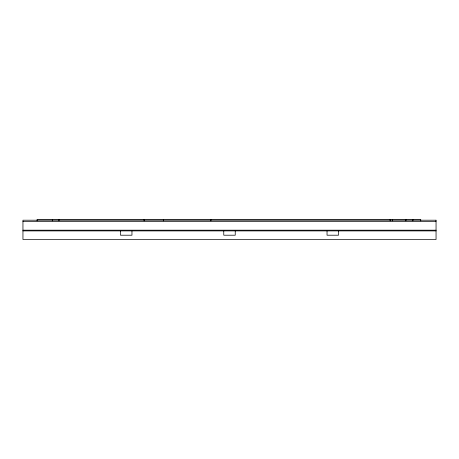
<?xml version="1.0" encoding="UTF-8"?>
<svg xmlns="http://www.w3.org/2000/svg" width="459" height="459" viewBox="0 0 459 459"><rect width="100%" height="100%" fill="white"/><g stroke="black" fill="none" stroke-linecap="round" stroke-linejoin="round"><path stroke-width="0.69" d="M22.95 221.582L436.05 221.582M22.95 230.188L436.05 230.188M22.95 230.906L436.05 230.906M420.731 220.865L420.731 219.488L37.099 219.488L37.099 220.865M412.87 219.488L412.87 220.865M405.894 219.488L405.894 220.865M392.382 219.488L392.382 220.865M390.15 219.488L390.15 220.865M338.512 230.906L338.512 235.209L327.037 235.209L327.037 230.906M235.237 230.906L235.237 235.209L223.762 235.209L223.762 230.906M210.888 219.488L210.888 220.865M163.335 219.488L163.335 220.865M144.12 219.488L144.12 220.865M131.963 230.906L131.963 235.209L120.487 235.209L120.487 230.906M58.959 219.488L58.959 220.865M52.332 219.488L52.332 220.865M436.05 220.205L22.95 220.205L22.95 239.512L436.05 239.512L436.05 220.205"/></g></svg>
